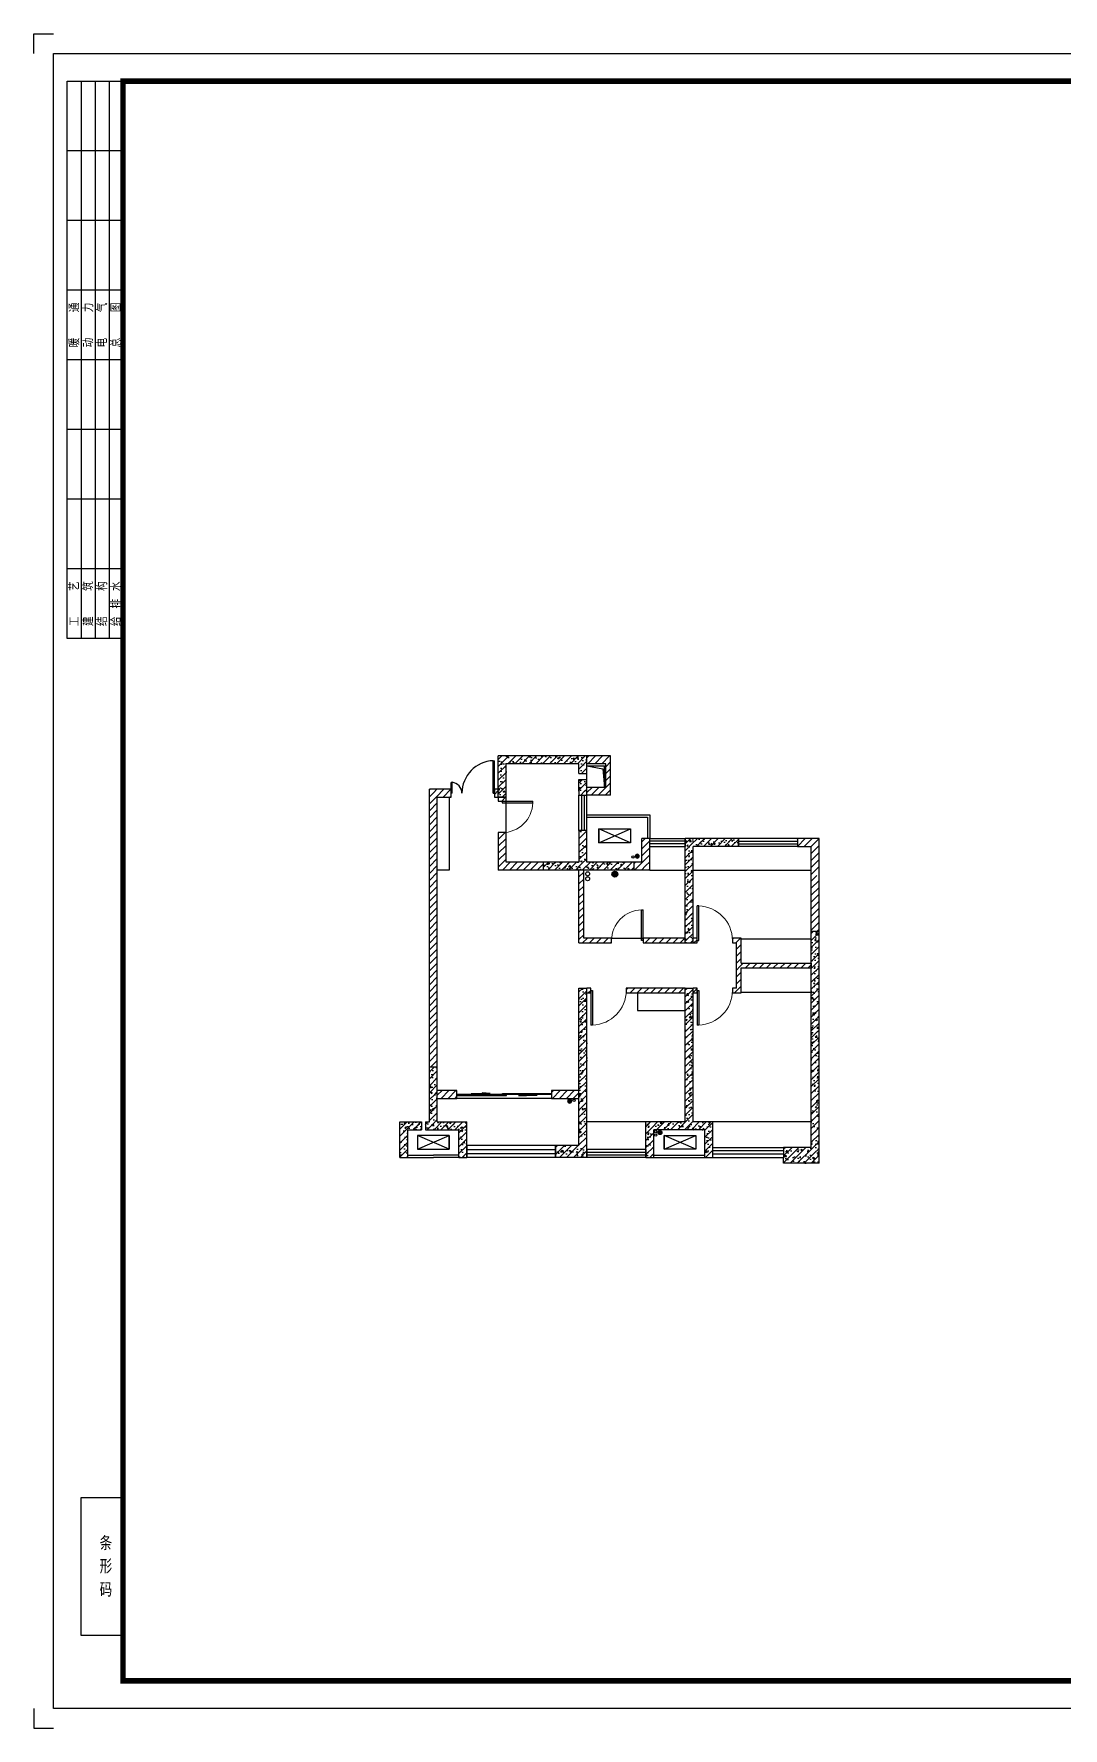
# Model space of a CAD drawing. Extents: x 174844 to 235370, y 408491 to 451532.
# Drawn here: x 174844 to 200997, y 408491 to 451532 of the extents above; entities that cross this region are included whole.
import ezdxf

# ---------------------------------------------------------------- set-up
doc = ezdxf.new("R2010")
doc.units = 0
doc.header["$LTSCALE"] = 10
doc.header["$MEASUREMENT"] = 0
doc.linetypes.add('DOTE', pattern=[2.42, 2, -0.2, 0.02, -0.2])
for name, color, linetype in [('A-FLOR', 91, 'Continuous'), ('A-FLOR-RAIL', 135, 'Continuous'), ('DOTE', 24, 'DOTE'), ('HACTH', 8, 'Continuous'), ('L-家具', 8, 'Continuous'), ('LVTRY', 8, 'Continuous'), ('PUB_TEXT', 7, 'Continuous'), ('PUB_TITLE', 4, 'Continuous'), ('WALL', 255, 'Continuous'), ('WINDOW', 4, 'Continuous')]:
    doc.layers.add(name, color=color, linetype=linetype)
doc.layers.add('PUB_HATCH', color=252, linetype='Continuous', plot=False)
doc.layers.add('条形码', color=7, linetype='Continuous', plot=False)
doc.styles.add('HZ(TK)', font='txt.shx', dxfattribs={"width": 0.9, "bigfont": 'hztxt.shx'})
pattern_1 = [(45, (-20889.69, 0), (-88.388348, 88.388348), []), (50, (-20889.7, 0), (358.6301, -31.37607), [37.5, -412.5]), (355, (-20889.7, 0), (-69.37567, 376.09607), [30, -330]), (100.4514, (-20859.8, -2.6), (289.2547, 344.71977), [31.8701, -350.57106]), (46.1842, (-20889.7, 100), (533.62052, -82.7595), [56.25, -618.75]), (96.6356, (-20845.2, 93.1), (467.33135, 487.05894), [47.80514, -525.8565]), (351.1842, (-20889.7, 100), (467.331, 487.0593), [45, -495]), (21, (-20839.7, 75), (298.45353, -201.30945), [37.5, -412.5]), (326, (-20839.7, 75), (121.65767, 362.57502), [30, -330]), (71.4514, (-20814.82, 58.22), (420.11131, 161.26525), [31.8701, -350.57106]), (37.5, (-20889.69, 0), (6.079928, 166.446927), [0, -326, 0, -335, 0, -331.25]), (7.5, (-20889.7, 0), (131.53477, 197.205856), [0, -191, 0, -318.5, 0, -126.25]), (327.5, (-21001.19, 0), (266.911218, -11.277436), [0, -125, 0, -390, 0, -517.5]), (317.5, (-21051.2, 0), (291.59308, 50.05249), [0, -162.5, 0, -259, 0, -367.5])]
pattern_2 = [(45, (-20889.69, 89.76), (-88.388383, 88.388383), [])]

# ---------------------------------------------------------------- blocks, each defined once
blk = doc.blocks.new('tk')
for points in [[(2268541, 1644275), (2268541, 1644975), (2269241, 1644975)], [(2268541, 1584875), (2268541, 1584175), (2269241, 1584175)]]:
    blk.add_lwpolyline(points)
blk.add_lwpolyline([(2269241, 1644275), (2353341, 1644275), (2353341, 1584875), (2269241, 1584875)], close=True)
at = {"const_width": 200}
blk.add_lwpolyline([(2271741, 1585875), (2352341, 1585875), (2352341, 1643275), (2271741, 1643275)], close=True, dxfattribs=at)
at = {"layer": 'PUB_TITLE'}
for p, q in [((2269741, 1623275), (2269741, 1643275)), ((2269741, 1643275), (2271741, 1643275)), ((2270241, 1643275), (2270241, 1623275)), ((2270741, 1643275), (2270741, 1623275)), ((2271241, 1643275), (2271241, 1623275)), ((2271741, 1643275), (2271741, 1623275)), ((2271741, 1640775), (2269741, 1640775)), ((2271741, 1638275), (2269741, 1638275)), ((2271741, 1635775), (2269741, 1635775)), ((2271741, 1633275), (2269741, 1633275)), ((2271741, 1630775), (2269741, 1630775)), ((2271741, 1628275), (2269741, 1628275)), ((2271741, 1625775), (2269741, 1625775)), ((2271741, 1623275), (2269741, 1623275))]:
    blk.add_line(p, q, dxfattribs=at)
at = {"layer": '条形码'}
blk.add_lwpolyline([(2271741, 1587504), (2270234, 1587504), (2270234, 1592447), (2271741, 1592447)], close=True, dxfattribs=at)
at = {"layer": 'PUB_TEXT', "style": 'HZ(TK)', "width": 0.9}
for s, p in [('暖   通', (2270172, 1633723)), ('动   力', (2270672, 1633723)), ('电   气', (2271172, 1633723)), ('总   图', (2271672, 1633723)), ('工   艺', (2270172, 1623723)), ('建   筑', (2270672, 1623723)), ('结   构', (2271172, 1623723)), ('给 排 水', (2271672, 1623723))]:
    blk.add_text(s, height=350, rotation=90, dxfattribs=at).set_placement(p)
at = {"layer": '条形码', "insert": (2271126, 1589975), "char_height": 500, "width": 1228.19, "attachment_point": 5, "style": 'HZ(TK)'}
blk.add_mtext('条\\P形\\P码', dxfattribs=at)
blk = doc.blocks.new('DL')
at = {"layer": 'LVTRY'}
h = blk.add_hatch(dxfattribs=at)
h.set_pattern_fill('ANSI31', color=256, scale=10)
h.set_pattern_definition([(45, (0, 0), (-11.22532015, 11.22532015), [])])
edge = h.paths.add_edge_path()
edge.add_arc((203360, 339405), 50, 0, 360)
blk.add_circle((203360, 339405), 50, dxfattribs=at)
blk = doc.blocks.new('DILOU')
at = {"layer": 'LVTRY'}
h = blk.add_hatch(dxfattribs=at)
h.set_pattern_fill('ANSI31', color=256, scale=150, angle=270, style=0)
h.set_pattern_definition([(315, (-245107.61, 2520100.217), (13.25825215, 13.25825215), [])])
h.paths.add_polyline_path([(-135, 0, 1), (-15, 0, 1)])
for radius in [75, 60]:
    blk.add_circle((-75, 0), radius, dxfattribs=at)
blk = doc.blocks.new('$WINLIB2D$00000001')
at = {"color": 0}
for points in [[(-0.5, 0.5), (-0.5, -0.5)], [(-0.5, 0.5), (0.5, 0.5)], [(0.5, -0.5), (0.5, 0.5)], [(0.5, 0.167), (-0.5, 0.167)], [(0.5, -0.167), (-0.5, -0.167)], [(-0.5, -0.5), (0.5, -0.5)]]:
    blk.add_lwpolyline(points, dxfattribs=at)
blk = doc.blocks.new('$DorLib2D$00000001')
for p, q in [((0.45, 0.975), (0.5, 0.975)), ((0.45, 0), (0.45, 0.975)), ((0.5, 0), (0.5, 0.975)), ((0.5, 0), (0.45, 0))]:
    blk.add_line(p, q)
at = {"lineweight": 13}
blk.add_arc((0.475, 0), 0.975, 91.4693, 180, dxfattribs=at)
blk = doc.blocks.new('$DorLib2D$00000225')
at = {"color": 0}
for p, q in [((0.475, -0.001), (0.475, 0.752)), ((0.475, 0.752), (0.5, 0.752)), ((0.5, -0.001), (0.5, 0.752)), ((-0.5, 0), (-0.5, 0.252)), ((-0.475, 0.252), (-0.5, 0.252)), ((-0.475, 0), (-0.475, 0.252)), ((-0.475, 0), (-0.5, 0)), ((0.475, -0.001), (0.5, -0.001))]:
    blk.add_line(p, q, dxfattribs=at)
for centre, radius, start, end in [((0.505, -0.002), 0.755, 92.2493, 179.7238), ((-0.501, 0.003), 0.251, 359.7899, 84.0974)]:
    blk.add_arc(centre, radius, start, end, dxfattribs=at)
blk = doc.blocks.new('$DorLib2D$00000131')
at = {"color": 0, "linetype": 'Continuous'}
for p, q in [((0.15, 0.125), (0.232, 0.197)), ((0.232, 0.197), (0.232, 0.125)), ((-0.5, 0.125), (-0.5, 0)), ((0.019, 0.125), (-0.5, 0.125)), ((-0.5, 0), (0.019, 0)), ((-0.024, 0), (0.5, 0)), ((-0.024, -0.125), (-0.024, 0)), ((0.019, 0), (0.019, 0.125)), ((0.35, 0.125), (0.15, 0.125)), ((0.5, 0), (0.5, -0.125)), ((-0.35, -0.125), (-0.15, -0.125)), ((-0.232, -0.197), (-0.232, -0.125)), ((-0.15, -0.125), (-0.232, -0.197)), ((0.5, -0.125), (-0.024, -0.125))]:
    blk.add_line(p, q, dxfattribs=at)

msp = doc.modelspace()

# ---------------------------------------------------------------- hatches: boundary and pattern name
at = {"layer": 'PUB_HATCH'}
h = msp.add_hatch(dxfattribs=at)
h.set_pattern_fill('钢筋混凝土', color=256, scale=50, style=0)
h.set_pattern_definition(pattern_1)
h.paths.add_polyline_path([(186844.1, 432140.4), (186844.1, 432990.4), (186644.1, 433190.4), (186644.1, 432140.4)])
h = msp.add_hatch(dxfattribs=at)
h.set_pattern_fill('钢筋混凝土', color=256, scale=50, style=0)
h.set_pattern_definition(pattern_1)
h.paths.add_polyline_path([(188694.1, 432990.4), (188894.1, 433190.4), (186644.1, 433190.4), (186844.1, 432990.4)])
h = msp.add_hatch(dxfattribs=at)
h.set_pattern_fill('钢筋混凝土', color=256, scale=50, style=0)
h.set_pattern_definition(pattern_1)
h.paths.add_polyline_path([(188894.1, 432740.4), (188894.1, 433190.4), (188694.1, 432990.4), (188694.1, 432740.4)])
h = msp.add_hatch(dxfattribs=at)
h.set_pattern_fill('普通砖', color=256, scale=50, style=0)
h.set_pattern_definition(pattern_2)
h.paths.add_polyline_path([(189374.1, 432990.4), (189494.1, 433190.4), (188894.1, 433190.4), (188894.1, 432990.4)])
h = msp.add_hatch(dxfattribs=at)
h.set_pattern_fill('普通砖', color=256, scale=50, style=0)
h.set_pattern_definition(pattern_2)
h.paths.add_polyline_path([(189374.1, 432390.6), (189494.1, 432190.6), (189494.1, 433190.4), (189374.1, 432990.4)])
h = msp.add_hatch(dxfattribs=at)
h.set_pattern_fill('钢筋混凝土', color=256, scale=50, style=0)
h.set_pattern_definition(pattern_1)
h.paths.add_polyline_path([(188694.1, 432290.6), (188894.1, 432290.6), (188894.1, 432590.4), (188694.1, 432590.4)])
h = msp.add_hatch(dxfattribs=at)
h.set_pattern_fill('普通砖', color=256, scale=50, style=0)
h.set_pattern_definition(pattern_2)
h.paths.add_polyline_path([(184894.1, 432340.4), (184894.1, 432140.4), (184994.1, 432207.1), (184994.1, 432340.4)])
h = msp.add_hatch(dxfattribs=at)
h.set_pattern_fill('普通砖', color=256, scale=50, style=0)
h.set_pattern_definition(pattern_2)
h.paths.add_polyline_path([(184894.1, 425290.4), (185094.1, 425290.4), (185094.1, 432140.4), (184994.1, 432207.1), (184894.1, 432140.4)])
h = msp.add_hatch(dxfattribs=at)
h.set_pattern_fill('普通砖', color=256, scale=50, style=0)
h.set_pattern_definition(pattern_2)
h.paths.add_polyline_path([(185094.1, 432140.4), (185444.1, 432140.4), (185444.1, 432340.4), (184994.1, 432340.4), (184994.1, 432207.1)])
h = msp.add_hatch(dxfattribs=at)
h.set_pattern_fill('普通砖', color=256, scale=50, style=0)
h.set_pattern_definition(pattern_2)
h.paths.add_polyline_path([(186644.1, 432340.4), (186544.1, 432340.4), (186544.1, 432140.4), (186644.1, 432140.4)])
h = msp.add_hatch(dxfattribs=at)
h.set_pattern_fill('普通砖', color=256, scale=50, style=0)
h.set_pattern_definition(pattern_2)
h.paths.add_polyline_path([(186644.1, 432140.4), (186644.1, 432040.4), (186844.1, 432040.4), (186844.1, 432140.4)])
h = msp.add_hatch(dxfattribs=at)
h.set_pattern_fill('钢筋混凝土', color=256, scale=50, style=0)
h.set_pattern_definition(pattern_1)
h.paths.add_polyline_path([(188694.1, 432290.6), (188694.1, 432190.4), (188894.1, 432190.4), (188894.1, 432290.6)])
h = msp.add_hatch(dxfattribs=at)
h.set_pattern_fill('普通砖', color=256, scale=50, style=0)
h.set_pattern_definition(pattern_2)
h.paths.add_polyline_path([(189494.1, 432190.6), (189374.1, 432390.6), (188894.1, 432390.6), (188894.1, 432190.6)])
h = msp.add_hatch(dxfattribs=at)
h.set_pattern_fill('钢筋混凝土', color=256, scale=50, style=0)
h.set_pattern_definition(pattern_1)
h.paths.add_polyline_path([(188894.1, 430490.4), (188894.1, 431290.4), (188694.1, 431290.4), (188694.1, 430490.4), (188794.1, 430423.7)])
h = msp.add_hatch(dxfattribs=at)
h.set_pattern_fill('普通砖', color=256, scale=50, style=0)
h.set_pattern_definition(pattern_2)
h.paths.add_polyline_path([(186844.1, 430490.4), (186844.1, 431240.4), (186644.1, 431240.4), (186644.1, 430290.4)])
h = msp.add_hatch(dxfattribs=at)
h.set_pattern_fill('普通砖', color=256, scale=50, style=0)
h.set_pattern_definition(pattern_2)
h.paths.add_polyline_path([(190494.1, 430890.4), (190494.1, 431090.4), (190294.1, 431090.4)])
h = msp.add_hatch(dxfattribs=at)
h.set_pattern_fill('普通砖', color=256, scale=50, style=0)
h.set_pattern_definition(pattern_2)
h.paths.add_polyline_path([(190294.1, 430490.4), (190494.1, 430290.4), (190494.1, 430890.4), (190294.1, 431090.4)])
h = msp.add_hatch(dxfattribs=at)
h.set_pattern_fill('钢筋混凝土', color=256, scale=50, style=0)
h.set_pattern_definition(pattern_1)
h.paths.add_polyline_path([(192744.1, 431090.4), (191394.1, 431090.4), (191594.1, 430890.4), (192744.1, 430890.4)])
h = msp.add_hatch(dxfattribs=at)
h.set_pattern_fill('钢筋混凝土', color=256, scale=50, style=0)
h.set_pattern_definition(pattern_1)
h.paths.add_polyline_path([(191394.1, 428540.4), (191594.1, 428540.4), (191594.1, 430890.4), (191394.1, 431090.4)])
h = msp.add_hatch(dxfattribs=at)
h.set_pattern_fill('普通砖', color=256, scale=50, style=0)
h.set_pattern_definition(pattern_2)
h.paths.add_polyline_path([(194594.1, 431090.4), (194244.1, 431090.4), (194244.1, 430890.4), (194594.1, 430890.4), (194660.7, 430990.4)])
h = msp.add_hatch(dxfattribs=at)
h.set_pattern_fill('普通砖', color=256, scale=50, style=0)
h.set_pattern_definition(pattern_2)
h.paths.add_polyline_path([(194794.1, 431090.4), (194594.1, 431090.4), (194660.7, 430990.4), (194794.1, 430990.4)])
h = msp.add_hatch(dxfattribs=at)
h.set_pattern_fill('普通砖', color=256, scale=50, style=0)
h.set_pattern_definition(pattern_2)
h.paths.add_polyline_path([(194727.4, 430163.7), (194794.1, 430210.4), (194794.1, 430990.4), (194660.7, 430990.4), (194594.1, 430890.4), (194594.1, 430190.4)])
h = msp.add_hatch(dxfattribs=at)
h.set_pattern_fill('普通砖', color=256, scale=50, style=0)
h.set_pattern_definition(pattern_2)
h.paths.add_polyline_path([(187794.1, 430290.4), (187794.1, 430490.4), (186844.1, 430490.4), (186644.1, 430290.4)])
h = msp.add_hatch(dxfattribs=at)
h.set_pattern_fill('钢筋混凝土', color=256, scale=50, style=0)
h.set_pattern_definition(pattern_1)
h.paths.add_polyline_path([(188794.1, 430423.7), (188694.1, 430490.4), (187794.1, 430490.4), (187794.1, 430290.4), (188794.1, 430290.4)])
h = msp.add_hatch(dxfattribs=at)
h.set_pattern_fill('钢筋混凝土', color=256, scale=50, style=0)
h.set_pattern_definition(pattern_1)
h.paths.add_polyline_path([(190094.1, 430490.4), (188894.1, 430490.4), (188794.1, 430423.7), (188794.1, 430290.4), (190094.1, 430290.4)])
h = msp.add_hatch(dxfattribs=at)
h.set_pattern_fill('普通砖', color=256, scale=50, style=0)
h.set_pattern_definition(pattern_2)
h.paths.add_polyline_path([(190494.1, 430290.4), (190294.1, 430490.4), (190094.1, 430490.4), (190094.1, 430290.4)])
h = msp.add_hatch(dxfattribs=at)
h.set_pattern_fill('普通砖', color=256, scale=50, style=0)
h.set_pattern_definition(pattern_2)
h.paths.add_polyline_path([(188694.1, 428440.4), (188814.1, 428560.4), (188814.1, 430290.4), (188694.1, 430290.4)])
h = msp.add_hatch(dxfattribs=at)
h.set_pattern_fill('普通砖', color=256, scale=50, style=0)
h.set_pattern_definition(pattern_2)
h.paths.add_polyline_path([(194594.1, 428740.4), (194794.1, 428740.4), (194794.1, 430090.4), (194727.4, 430163.7), (194594.1, 430190.4)])
h = msp.add_hatch(dxfattribs=at)
h.set_pattern_fill('钢筋混凝土', color=256, scale=50, style=0)
h.set_pattern_definition(pattern_1)
h.paths.add_polyline_path([(194594.1, 426190.4), (194794.1, 426190.4), (194794.1, 428740.4), (194594.1, 428740.4)])
h = msp.add_hatch(dxfattribs=at)
h.set_pattern_fill('普通砖', color=256, scale=50, style=0)
h.set_pattern_definition(pattern_2)
h.paths.add_polyline_path([(188694.1, 428440.4), (189524.1, 428440.4), (189524.1, 428560.4), (188814.1, 428560.4)])
h = msp.add_hatch(dxfattribs=at)
h.set_pattern_fill('普通砖', color=256, scale=50, style=0)
h.set_pattern_definition(pattern_2)
h.paths.add_polyline_path([(191394.1, 428560.4), (190324.1, 428560.4), (190324.1, 428440.4), (191394.1, 428440.4)])
h = msp.add_hatch(dxfattribs=at)
h.set_pattern_fill('钢筋混凝土', color=256, scale=50, style=0)
h.set_pattern_definition(pattern_1)
h.paths.add_polyline_path([(191594.1, 428440.4), (191594.1, 428540.4), (191394.1, 428540.4), (191394.1, 428440.4)])
h = msp.add_hatch(dxfattribs=at)
h.set_pattern_fill('普通砖', color=256, scale=50, style=0)
h.set_pattern_definition(pattern_2)
h.paths.add_polyline_path([(191594.1, 428440.4), (191694.1, 428440.4), (191694.1, 428560.4), (191594.1, 428560.4)])
h = msp.add_hatch(dxfattribs=at)
h.set_pattern_fill('普通砖', color=256, scale=50, style=0)
h.set_pattern_definition(pattern_2)
h.paths.add_polyline_path([(192814.1, 428560.4), (192594.1, 428560.4), (192594.1, 428440.4), (192694.1, 428440.4)])
h = msp.add_hatch(dxfattribs=at)
h.set_pattern_fill('普通砖', color=256, scale=50, style=0)
h.set_pattern_definition(pattern_2)
h.paths.add_polyline_path([(192774.1, 427865.4), (192814.1, 427925.4), (192814.1, 428560.4), (192694.1, 428440.4), (192694.1, 427865.4)])
h = msp.add_hatch(dxfattribs=at)
h.set_pattern_fill('普通砖', color=256, scale=50, style=0)
h.set_pattern_definition(pattern_2)
h.paths.add_polyline_path([(192694.1, 427290.4), (192814.1, 427170.4), (192814.1, 427805.4), (192774.1, 427865.4), (192694.1, 427865.4)])
h = msp.add_hatch(dxfattribs=at)
h.set_pattern_fill('普通砖', color=256, scale=50, style=0)
h.set_pattern_definition(pattern_2)
h.paths.add_polyline_path([(192774.1, 427865.4), (192814.1, 427805.4), (194594.1, 427805.4), (194594.1, 427925.4), (192814.1, 427925.4)])
h = msp.add_hatch(dxfattribs=at)
h.set_pattern_fill('钢筋混凝土', color=256, scale=50, style=0)
h.set_pattern_definition(pattern_1)
h.paths.add_polyline_path([(188694.1, 424590.4), (188894.1, 424590.4), (188894.1, 427290.4), (188694.1, 427290.4)])
h = msp.add_hatch(dxfattribs=at)
h.set_pattern_fill('普通砖', color=256, scale=50, style=0)
h.set_pattern_definition(pattern_2)
h.paths.add_polyline_path([(188894.1, 427170.4), (188994.1, 427170.4), (188994.1, 427290.4), (188894.1, 427290.4)])
h = msp.add_hatch(dxfattribs=at)
h.set_pattern_fill('普通砖', color=256, scale=50, style=0)
h.set_pattern_definition(pattern_2)
h.paths.add_polyline_path([(191394.1, 427290.4), (189894.1, 427290.4), (189894.1, 427170.4), (191394.1, 427170.4)])
h = msp.add_hatch(dxfattribs=at)
h.set_pattern_fill('钢筋混凝土', color=256, scale=50, style=0)
h.set_pattern_definition(pattern_1)
h.paths.add_polyline_path([(191394.1, 427190.4), (191594.1, 427190.4), (191594.1, 427290.4), (191394.1, 427290.4)])
h = msp.add_hatch(dxfattribs=at)
h.set_pattern_fill('钢筋混凝土', color=256, scale=50, style=0)
h.set_pattern_definition(pattern_1)
h.paths.add_polyline_path([(191494.1, 423823.7), (191594.1, 423890.4), (191594.1, 427190.4), (191394.1, 427190.4), (191394.1, 423890.4)])
h = msp.add_hatch(dxfattribs=at)
h.set_pattern_fill('普通砖', color=256, scale=50, style=0)
h.set_pattern_definition(pattern_2)
h.paths.add_polyline_path([(191594.1, 427170.4), (191694.1, 427170.4), (191694.1, 427290.4), (191594.1, 427290.4)])
h = msp.add_hatch(dxfattribs=at)
h.set_pattern_fill('普通砖', color=256, scale=50, style=0)
h.set_pattern_definition(pattern_2)
h.paths.add_polyline_path([(192694.1, 427290.4), (192594.1, 427290.4), (192594.1, 427170.4), (192814.1, 427170.4)])
h = msp.add_hatch(dxfattribs=at)
h.set_pattern_fill('钢筋混凝土', color=256, scale=50, style=0)
h.set_pattern_definition(pattern_1)
h.paths.add_polyline_path([(194594.1, 424390.4), (194794.1, 424390.4), (194794.1, 426190.4), (194594.1, 426190.4)])
h = msp.add_hatch(dxfattribs=at)
h.set_pattern_fill('钢筋混凝土', color=256, scale=50, style=0)
h.set_pattern_definition(pattern_1)
h.paths.add_polyline_path([(184894.1, 424590.4), (185094.1, 424590.4), (185094.1, 425290.4), (184894.1, 425290.4)])
h = msp.add_hatch(dxfattribs=at)
h.set_pattern_fill('钢筋混凝土', color=256, scale=50, style=0)
h.set_pattern_definition(pattern_1)
h.paths.add_polyline_path([(184994.1, 423823.7), (185094.1, 423890.4), (185094.1, 424590.4), (184894.1, 424590.4), (184894.1, 423890.4)])
h = msp.add_hatch(dxfattribs=at)
h.set_pattern_fill('普通砖', color=256, scale=50, style=0)
h.set_pattern_definition(pattern_2)
h.paths.add_polyline_path([(185094.1, 424490.4), (185594.1, 424490.4), (185594.1, 424690.4), (185094.1, 424690.4)])
h = msp.add_hatch(dxfattribs=at)
h.set_pattern_fill('普通砖', color=256, scale=50, style=0)
h.set_pattern_definition(pattern_2)
h.paths.add_polyline_path([(188694.1, 424690.4), (187994.1, 424690.4), (187994.1, 424490.4), (188694.1, 424490.4)])
h = msp.add_hatch(dxfattribs=at)
h.set_pattern_fill('钢筋混凝土', color=256, scale=50, style=0)
h.set_pattern_definition(pattern_1)
h.paths.add_polyline_path([(188694.1, 423290.4), (188894.1, 422990.4), (188894.1, 424590.4), (188694.1, 424590.4)])
h = msp.add_hatch(dxfattribs=at)
h.set_pattern_fill('钢筋混凝土', color=256, scale=50, style=0)
h.set_pattern_definition(pattern_1)
h.paths.add_polyline_path([(194594.1, 423240.4), (194794.1, 422840.4), (194794.1, 424390.4), (194594.1, 424390.4)])
h = msp.add_hatch(dxfattribs=at)
h.set_pattern_fill('钢筋混凝土', color=256, scale=50, style=0)
h.set_pattern_definition(pattern_1)
h.paths.add_polyline_path([(184344.1, 422990.4), (184344.1, 423690.4), (184144.1, 423890.4), (184144.1, 422990.4)])
h = msp.add_hatch(dxfattribs=at)
h.set_pattern_fill('钢筋混凝土', color=256, scale=50, style=0)
h.set_pattern_definition(pattern_1)
h.paths.add_polyline_path([(184144.1, 423890.4), (184344.1, 423690.4), (184694.1, 423690.4), (184694.1, 423890.4)])
h = msp.add_hatch(dxfattribs=at)
h.set_pattern_fill('钢筋混凝土', color=256, scale=50, style=0)
h.set_pattern_definition(pattern_1)
h.paths.add_polyline_path([(184794.1, 423690.4), (184994.1, 423690.4), (184994.1, 423823.7), (184894.1, 423890.4), (184794.1, 423890.4)])
h = msp.add_hatch(dxfattribs=at)
h.set_pattern_fill('钢筋混凝土', color=256, scale=50, style=0)
h.set_pattern_definition(pattern_1)
h.paths.add_polyline_path([(184994.1, 423823.7), (184994.1, 423690.4), (185644.1, 423690.4), (185844.1, 423890.4), (185094.1, 423890.4)])
h = msp.add_hatch(dxfattribs=at)
h.set_pattern_fill('钢筋混凝土', color=256, scale=50, style=0)
h.set_pattern_definition(pattern_1)
h.paths.add_polyline_path([(185844.1, 422990.4), (185844.1, 423890.4), (185644.1, 423690.4), (185644.1, 422990.4)])
h = msp.add_hatch(dxfattribs=at)
h.set_pattern_fill('钢筋混凝土', color=256, scale=50, style=0)
h.set_pattern_definition(pattern_1)
h.paths.add_polyline_path([(190594.1, 422990.4), (190594.1, 423690.4), (190394.1, 423890.4), (190394.1, 422990.4)])
h = msp.add_hatch(dxfattribs=at)
h.set_pattern_fill('钢筋混凝土', color=256, scale=50, style=0)
h.set_pattern_definition(pattern_1)
h.paths.add_polyline_path([(191494.1, 423823.7), (191394.1, 423890.4), (190394.1, 423890.4), (190594.1, 423690.4), (191494.1, 423690.4)])
h = msp.add_hatch(dxfattribs=at)
h.set_pattern_fill('钢筋混凝土', color=256, scale=50, style=0)
h.set_pattern_definition(pattern_1)
h.paths.add_polyline_path([(191894.1, 423690.4), (192094.1, 423890.4), (191594.1, 423890.4), (191494.1, 423823.7), (191494.1, 423690.4)])
h = msp.add_hatch(dxfattribs=at)
h.set_pattern_fill('钢筋混凝土', color=256, scale=50, style=0)
h.set_pattern_definition(pattern_1)
h.paths.add_polyline_path([(191894.1, 422990.4), (192094.1, 423240.4), (192094.1, 423890.4), (191894.1, 423690.4)])
h = msp.add_hatch(dxfattribs=at)
h.set_pattern_fill('钢筋混凝土', color=256, scale=50, style=0)
h.set_pattern_definition(pattern_1)
h.paths.add_polyline_path([(188894.1, 422990.4), (188694.1, 423290.4), (188094.1, 423290.4), (188094.1, 422990.4)])
h = msp.add_hatch(dxfattribs=at)
h.set_pattern_fill('钢筋混凝土', color=256, scale=50, style=0)
h.set_pattern_definition(pattern_1)
h.paths.add_polyline_path([(191894.1, 422990.4), (192094.1, 422990.4), (192094.1, 423240.4)])
h = msp.add_hatch(dxfattribs=at)
h.set_pattern_fill('钢筋混凝土', color=256, scale=50, style=0)
h.set_pattern_definition(pattern_1)
h.paths.add_polyline_path([(194794.1, 422840.4), (194594.1, 423240.4), (193894.1, 423240.4), (193894.1, 422840.4)])
h = msp.add_hatch(dxfattribs=at)
h.set_pattern_fill('钢筋混凝土', color=256, scale=50, style=0)
h.set_pattern_definition(pattern_1)
h.paths.add_polyline_path([(193894.1, 423240.4), (193894.1, 422990.4), (193894.1, 422915.4)])

# ---------------------------------------------------------------- linework, layer by layer
at = {"layer": 'A-FLOR'}
msp.add_lwpolyline([(188894.1, 432940.4), (189303.6, 432865), (189344.1, 432390.6), (188894.1, 432390.6), (188894.1, 432940.4), (189344.1, 432940.4), (189344.1, 432390.6)], dxfattribs=at)
at = {"layer": 'A-FLOR-RAIL'}
for p, q in [((188894.1, 431690.4), (190494.1, 431690.4)), ((190494.1, 431690.4), (190494.1, 431090.4)), ((184344.1, 423050.4), (184994.1, 423050.4)), ((184344.1, 422990.4), (184994.1, 422990.4)), ((185644.1, 423050.4), (184994.1, 423050.4)), ((185644.1, 422990.4), (184994.1, 422990.4)), ((190594.1, 423050.4), (191894.1, 423050.3)), ((190594.1, 422990.4), (191894.1, 422990.3))]:
    msp.add_line(p, q, dxfattribs=at)
msp.add_lwpolyline([(188894.1, 431630.4), (190434.1, 431630.4), (190434.1, 431090.4)], dxfattribs=at)
at = {"layer": 'DOTE', "ltscale": 0.5}
msp.add_line((188669.1, 433184.6), (188669.1, 433090.4), dxfattribs=at)
at = {"layer": 'HACTH'}
msp.add_line((189344.1, 432390.6), (189344.1, 432940.4), dxfattribs=at)
at = {"layer": 'L-家具', "linetype": 'ByBlock'}
for p, q in [((192814.1, 428540.4), (194594.1, 428540.4)), ((192814.1, 428540.4), (194594.1, 428540.4)), ((192814.1, 427190.4), (194594.1, 427190.4)), ((192814.1, 427190.4), (194594.1, 427190.4))]:
    msp.add_line(p, q, dxfattribs=at)
msp.add_lwpolyline([(185394.1, 430290.4), (185094.1, 430290.4), (185094.1, 432140.4), (185394.1, 432140.4)], close=True, dxfattribs=at)
msp.add_lwpolyline([(190182.3, 427170.4), (190182.3, 426720.4), (191394.1, 426720.4)], dxfattribs=at)
at = {"layer": 'LVTRY'}
for points in [[(190002, 430983.3), (189202, 430983.3), (189202, 431333.3), (190002, 431333.3), (190002, 430983.3), (189202, 431333.3), (189202, 430983.3), (190002, 431333.3)], [(184594.1, 423199.3), (185394.1, 423199.3), (185394.1, 423549.3), (184594.1, 423549.3), (184594.1, 423199.3), (185394.1, 423549.3), (185394.1, 423199.3), (184594.1, 423549.3)], [(191662, 423199.3), (190862, 423199.3), (190862, 423549.3), (191662, 423549.3), (191662, 423199.3), (190862, 423549.3), (190862, 423199.3), (191662, 423549.3)]]:
    msp.add_lwpolyline(points, dxfattribs=at)
for centre, radius in [((190065.4, 430623), 30), ((190065.4, 430623), 30), ((188915.2, 430195.3), 50), ((188915.2, 430195.3), 50), ((188915.2, 430068.7), 50), ((188915.2, 430068.7), 50), ((188568.3, 424440.4), 30), ((190644.1, 423640.4), 30), ((190644.1, 423555.8), 30)]:
    msp.add_circle(centre, radius, dxfattribs=at)
at = {"layer": 'WALL'}
for p, q in [((186644.1, 432140.4), (186644.1, 433190.4)), ((188894.1, 433190.4), (186644.1, 433190.4)), ((189494.1, 433190.4), (188894.1, 433190.4)), ((188894.1, 432740.4), (188894.1, 433190.4)), ((189494.1, 432190.6), (189494.1, 433190.4)), ((186844.1, 432140.4), (186844.1, 432990.4)), ((188694.1, 432990.4), (186844.1, 432990.4)), ((188694.1, 432740.4), (188694.1, 432990.4)), ((188694.1, 432740.4), (188894.1, 432740.4)), ((188694.1, 432290.6), (188694.1, 432590.4)), ((188694.1, 432590.4), (188894.1, 432590.4)), ((189374.1, 432990.4), (188894.1, 432990.4)), ((188894.1, 432290.6), (188894.1, 432590.4)), ((189374.1, 432390.6), (189374.1, 432990.4)), ((184994.1, 432340.4), (184894.1, 432340.4)), ((184894.1, 425290.4), (184894.1, 432340.4)), ((185444.1, 432340.4), (184994.1, 432340.4)), ((185094.1, 425290.4), (185094.1, 432140.4)), ((185094.1, 432140.4), (185444.1, 432140.4)), ((185444.1, 432140.4), (185444.1, 432340.4)), ((186644.1, 432340.4), (186544.1, 432340.4)), ((186544.1, 432340.4), (186544.1, 432140.4)), ((186544.1, 432140.4), (186644.1, 432140.4)), ((186644.1, 432140.4), (186644.1, 432040.4)), ((186844.1, 432140.4), (186644.1, 432140.4)), ((186644.1, 432140.4), (186844.1, 432140.4)), ((186844.1, 432040.4), (186844.1, 432140.4)), ((188694.1, 432290.6), (188694.1, 432190.4)), ((188694.1, 432190.4), (188894.1, 432190.4)), ((189374.1, 432390.6), (188894.1, 432390.6)), ((188894.1, 432190.4), (188894.1, 432290.6)), ((189494.1, 432190.6), (188894.1, 432190.6)), ((186644.1, 432040.4), (186844.1, 432040.4)), ((188894.1, 431290.4), (188694.1, 431290.4)), ((188694.1, 431290.4), (188694.1, 430490.4)), ((188894.1, 430490.4), (188894.1, 431290.4)), ((186844.1, 431240.4), (186644.1, 431240.4)), ((186644.1, 431240.4), (186644.1, 430290.4)), ((186844.1, 430490.4), (186844.1, 431240.4)), ((190494.1, 431090.4), (190294.1, 431090.4)), ((190294.1, 430490.4), (190294.1, 431090.4)), ((190494.1, 430890.4), (190494.1, 431090.4)), ((190494.1, 430290.4), (190494.1, 430890.4)), ((191394.1, 431090.4), (191394.1, 430890.4)), ((192744.1, 431090.4), (191394.1, 431090.4)), ((191394.1, 428540.4), (191394.1, 431090.4)), ((192744.1, 430890.4), (191594.1, 430890.4)), ((191594.1, 428540.4), (191594.1, 430890.4)), ((192744.1, 431090.4), (192744.1, 430890.4)), ((192744.1, 430890.4), (192744.1, 431090.4)), ((194794.1, 431090.4), (194244.1, 431090.4)), ((194244.1, 431090.4), (194244.1, 430890.4)), ((194244.1, 430890.4), (194594.1, 430890.4)), ((194594.1, 430190.4), (194594.1, 430890.4)), ((194794.1, 422840.4), (194794.1, 431090.4)), ((187794.1, 430490.4), (186844.1, 430490.4)), ((188694.1, 430490.4), (187794.1, 430490.4)), ((187794.1, 430290.4), (187794.1, 430490.4)), ((190094.1, 430490.4), (188894.1, 430490.4)), ((190294.1, 430490.4), (190094.1, 430490.4)), ((190094.1, 430290.4), (190094.1, 430490.4)), ((187794.1, 430290.4), (186644.1, 430290.4)), ((188794.1, 430290.4), (187794.1, 430290.4)), ((188694.1, 428440.4), (188694.1, 430290.4)), ((190094.1, 430290.4), (188794.1, 430290.4)), ((188814.1, 428560.4), (188814.1, 430290.4)), ((190494.1, 430290.4), (190094.1, 430290.4)), ((194594.1, 428740.4), (194594.1, 430190.4)), ((194594.1, 426190.4), (194594.1, 428740.4)), ((194594.1, 428740.4), (194794.1, 428740.4)), ((188694.1, 428440.4), (189524.1, 428440.4)), ((189524.1, 428560.4), (188814.1, 428560.4)), ((189524.1, 428440.4), (189524.1, 428560.4)), ((191394.1, 428560.4), (190324.1, 428560.4)), ((190324.1, 428560.4), (190324.1, 428440.4)), ((190324.1, 428440.4), (191394.1, 428440.4)), ((191394.1, 428440.4), (191394.1, 428540.4)), ((191394.1, 428440.4), (191594.1, 428440.4)), ((191694.1, 428560.4), (191594.1, 428560.4)), ((191594.1, 428440.4), (191594.1, 428540.4)), ((191594.1, 428440.4), (191694.1, 428440.4)), ((191694.1, 428440.4), (191694.1, 428560.4)), ((192814.1, 428560.4), (192594.1, 428560.4)), ((192594.1, 428560.4), (192594.1, 428440.4)), ((192594.1, 428440.4), (192694.1, 428440.4)), ((192694.1, 427865.4), (192694.1, 428440.4)), ((192814.1, 427925.4), (192814.1, 428560.4)), ((192694.1, 427290.4), (192694.1, 427865.4)), ((192814.1, 427925.4), (194594.1, 427925.4)), ((194594.1, 427925.4), (194594.1, 427805.4)), ((192814.1, 427805.4), (194594.1, 427805.4)), ((192814.1, 427170.4), (192814.1, 427805.4)), ((188694.1, 424590.4), (188694.1, 427290.4)), ((188694.1, 427290.4), (188894.1, 427290.4)), ((188994.1, 427290.4), (188894.1, 427290.4)), ((188894.1, 424590.4), (188894.1, 427290.4)), ((188894.1, 427170.4), (188994.1, 427170.4)), ((188994.1, 427170.4), (188994.1, 427290.4)), ((191394.1, 427290.4), (189894.1, 427290.4)), ((189894.1, 427290.4), (189894.1, 427170.4)), ((189894.1, 427170.4), (191394.1, 427170.4)), ((191394.1, 427190.4), (191394.1, 427290.4)), ((191394.1, 427290.4), (191594.1, 427290.4)), ((191394.1, 423890.4), (191394.1, 427190.4)), ((191694.1, 427290.4), (191594.1, 427290.4)), ((191594.1, 427190.4), (191594.1, 427290.4)), ((191594.1, 423890.4), (191594.1, 427190.4)), ((191594.1, 427170.4), (191694.1, 427170.4)), ((191694.1, 427170.4), (191694.1, 427290.4)), ((192694.1, 427290.4), (192594.1, 427290.4)), ((192594.1, 427290.4), (192594.1, 427170.4)), ((192594.1, 427170.4), (192814.1, 427170.4)), ((194594.1, 424390.4), (194594.1, 426190.4)), ((184894.1, 423890.4), (184894.1, 425290.4)), ((184894.1, 425290.4), (185094.1, 425290.4)), ((185094.1, 424590.4), (185094.1, 425290.4)), ((185594.1, 424690.4), (185094.1, 424690.4)), ((185094.1, 423890.4), (185094.1, 424590.4)), ((185094.1, 424490.4), (185594.1, 424490.4)), ((185594.1, 424490.4), (185594.1, 424690.4)), ((188694.1, 424690.4), (187994.1, 424690.4)), ((187994.1, 424690.4), (187994.1, 424490.4)), ((187994.1, 424490.4), (188694.1, 424490.4)), ((188694.1, 423290.4), (188694.1, 424590.4)), ((188894.1, 422990.4), (188894.1, 424590.4)), ((194594.1, 423240.4), (194594.1, 424390.4)), ((184144.1, 422990.4), (184144.1, 423890.4)), ((184144.1, 423890.4), (184694.1, 423890.4)), ((184344.1, 422990.4), (184344.1, 423690.4)), ((184344.1, 423690.4), (184694.1, 423690.4)), ((184694.1, 423890.4), (184694.1, 423690.4)), ((184794.1, 423890.4), (184894.1, 423890.4)), ((184794.1, 423890.4), (184794.1, 423690.4)), ((184794.1, 423690.4), (184994.1, 423690.4)), ((184994.1, 423690.4), (185644.1, 423690.4)), ((185094.1, 423890.4), (185844.1, 423890.4)), ((185644.1, 422990.4), (185644.1, 423690.4)), ((185844.1, 422990.4), (185844.1, 423890.4)), ((190394.1, 422990.4), (190394.1, 423890.4)), ((191394.1, 423890.4), (190394.1, 423890.4)), ((190594.1, 422990.4), (190594.1, 423690.4)), ((191494.1, 423690.4), (190594.1, 423690.4)), ((191894.1, 423690.4), (191494.1, 423690.4)), ((192094.1, 423890.4), (191594.1, 423890.4)), ((191894.1, 422990.4), (191894.1, 423690.4)), ((192094.1, 423240.4), (192094.1, 423890.4)), ((184144.1, 422990.4), (184144.1, 423290.4)), ((185844.1, 423290.4), (185844.1, 422990.4)), ((188094.1, 423290.4), (188094.1, 422990.4)), ((188694.1, 423290.4), (188094.1, 423290.4)), ((188094.1, 422990.4), (188094.1, 423290.4)), ((188894.1, 423190.4), (188894.1, 422990.4)), ((190394.1, 423190.4), (190394.1, 422990.4)), ((192094.1, 422990.4), (192094.1, 423240.4)), ((194594.1, 423240.4), (193894.1, 423240.4)), ((193894.1, 423240.4), (193894.1, 422990.4)), ((184144.1, 422990.4), (184344.1, 422990.4)), ((185644.1, 422990.4), (185844.1, 422990.4)), ((188894.1, 422990.4), (188094.1, 422990.4)), ((190394.1, 422990.4), (190594.1, 422990.4)), ((191894.1, 422990.4), (192094.1, 422990.4)), ((193894.1, 422840.4), (193894.1, 422990.4)), ((194794.1, 422840.4), (193894.1, 422840.4))]:
    msp.add_line(p, q, dxfattribs=at)
at = {"layer": 'WINDOW'}
for p, q in [((186844.1, 431240.4), (186844.1, 432040.4)), ((190494.1, 430290.4), (191394.1, 430290.4)), ((191594.1, 430290.4), (194594.1, 430290.4)), ((189524.1, 428560.4), (190324.1, 428560.4)), ((187994.1, 424490.4), (185594.1, 424490.4)), ((190394.1, 423890.4), (188894.1, 423890.4)), ((194594.1, 423890.4), (192094.1, 423890.4))]:
    msp.add_line(p, q, dxfattribs=at)

# ---------------------------------------------------------------- block references
at = {"layer": 'LVTRY', "xscale": -1, "rotation": 180}
msp.add_blockref('DL', (-13184.6, 770047.9), dxfattribs=at)
msp.add_blockref('DL', (-13184.6, 770047.9), dxfattribs=at)
at = {"layer": 'LVTRY', "extrusion": (-1.60526e-11, -6.9259e-12, -1), "xscale": -1, "zscale": -1, "rotation": 179.9999923160372}
msp.add_blockref('DILOU', (-189532.7, 430184.6, 0), dxfattribs=at)
at = {"layer": 'LVTRY', "xscale": -1}
msp.add_blockref('DL', (391818.4, 85015.5), dxfattribs=at)
at = {"layer": 'LVTRY'}
msp.add_blockref('DL', (-12606, 84215.5), dxfattribs=at)
at = {"layer": 'PUB_TITLE', "xscale": 0.7079078182788161, "yscale": 0.7079078182788161, "zscale": 0.7079078182788161}
msp.add_blockref('tk', (-1431073.9, -712958.7), dxfattribs=at)
at = {"layer": 'WINDOW'}
for name, p, xscale, yscale, zscale, rotation in [('$DorLib2D$00000225', (185994.1, 432240.4), -1100, -1100, -1100, 180), ('$WINLIB2D$00000001', (188794.1, 431740.4), 900, -200, 900, 90), ('$DorLib2D$00000001', (186744.1, 431640.4), 800, -800, 800, 90), ('$WINLIB2D$00000001', (190944.1, 430990.4), -900.0000000013097, 200, -900.0000000013097, 180), ('$WINLIB2D$00000001', (193494.1, 430990.4), 1500, -200, 1500, 180), ('$DorLib2D$00000131', (186794.1, 424590.4), 2400, -200, 2400, 180), ('$WINLIB2D$00000001', (186969.1, 423140.4), 2249.999999999593, 300, 2249.999999999593, 180), ('$WINLIB2D$00000001', (189644.1, 423090.4), 1500.000000001513, 200, 1500.000000001513, 180), ('$WINLIB2D$00000001', (192994.1, 423115.4), -1800.000000000058, 250, -1800.000000000058, 179.9999990345636)]:
    msp.add_blockref(name, p, dxfattribs=dict(at, xscale=xscale, yscale=yscale, zscale=zscale, rotation=rotation))
for p, xscale, yscale, zscale in [((189924.1, 428500.4), 800, 800, 800), ((192144.1, 428500.4), -900, 900, -900), ((189444.1, 427230.4), -900, -900, -900), ((192144.1, 427230.4), -900, -900, -900)]:
    msp.add_blockref('$DorLib2D$00000001', p, dxfattribs=dict(at, xscale=xscale, yscale=yscale, zscale=zscale))

doc.saveas('drawing.dxf')
